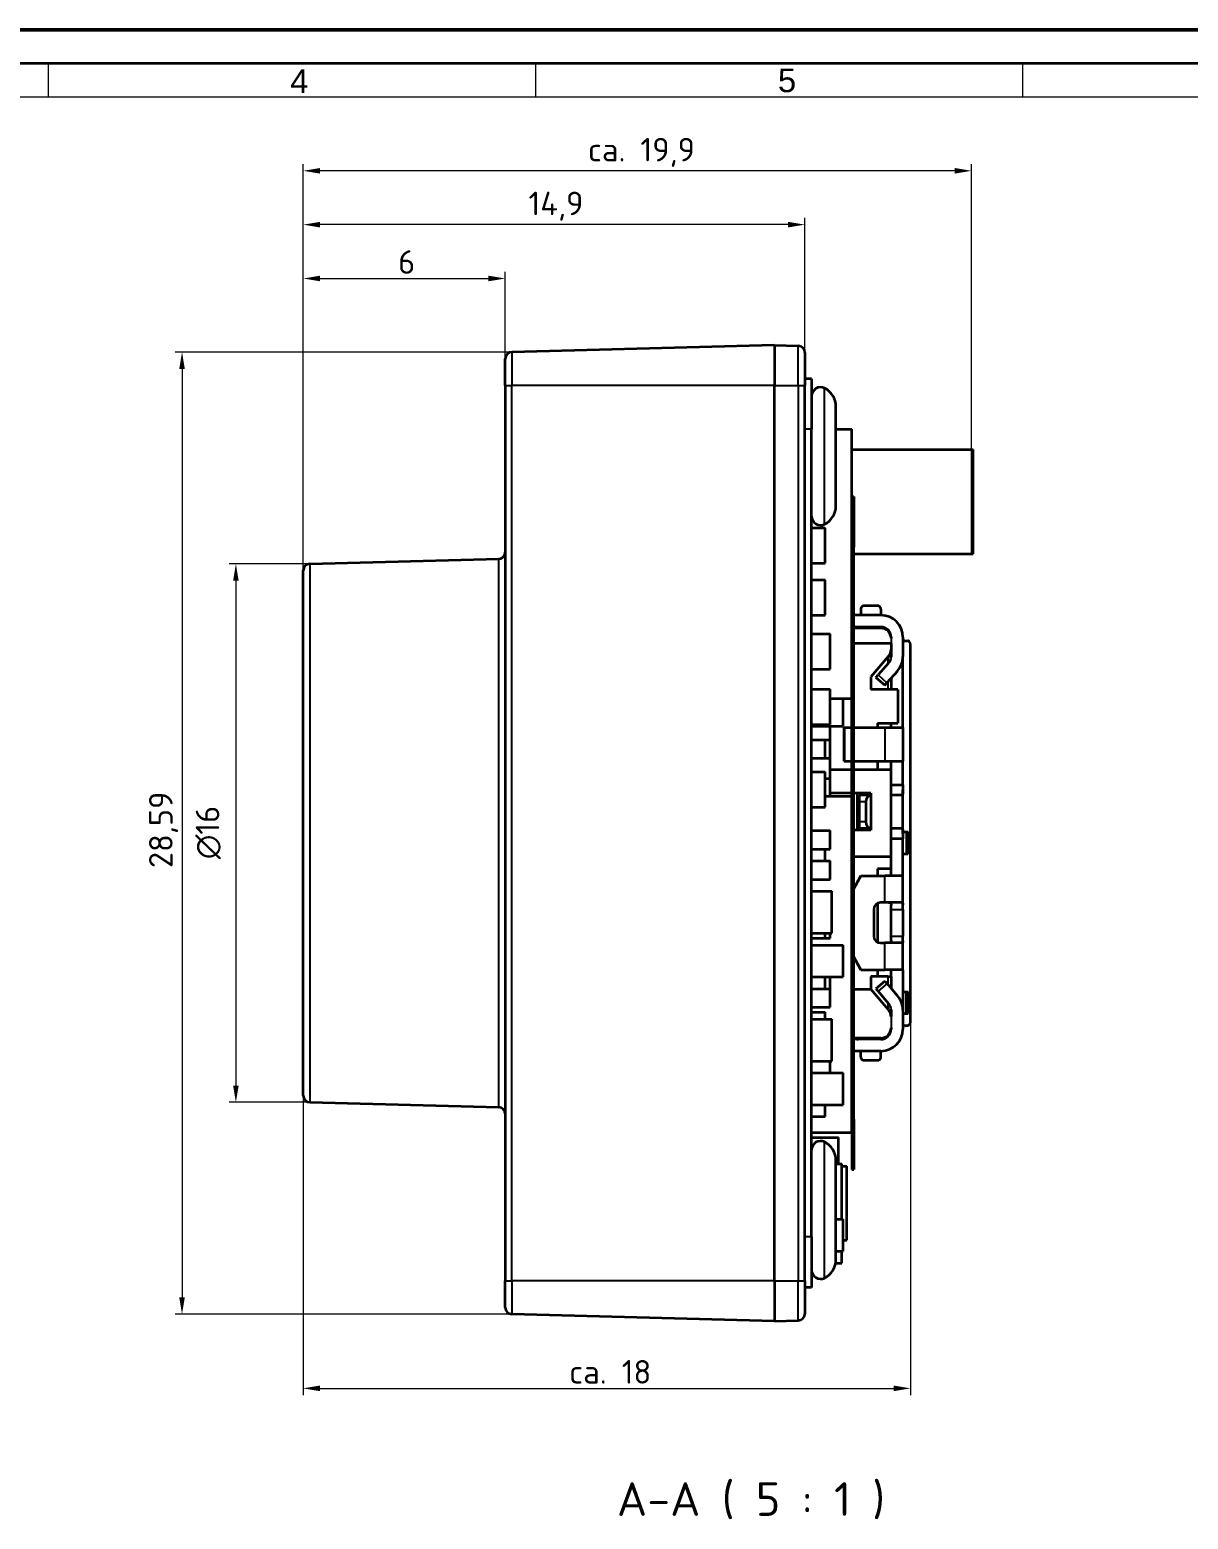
# Model space of a CAD drawing. Header units: millimetres. Extents: x 0 to 119, y 0 to 84.
# Drawn here: x 43.77 to 78.18, y 39.74 to 84 of the extents above; entities that cross this region are included whole.
import ezdxf

# ---------------------------------------------------------------- set-up
doc = ezdxf.new("R2010")
doc.units = ezdxf.units.MM
doc.header["$LTSCALE"] = 0.2
doc.layers.get('0').update_dxf_attribs({"lineweight": 25})
for name, color, linetype, lineweight in [('001', 7, 'Continuous', 50), ('Bemaßung (ISO)', 7, 'Continuous', 18), ('Sichtbar (ISO)', 7, 'Continuous', 35), ('Sichtbar schmal (ISO)', 7, 'Continuous', 25), ('Symbol (ISO)', 7, 'Continuous', 18)]:
    doc.layers.add(name, color=color, linetype=linetype, lineweight=lineweight)
doc.layers.add('Symbole(DIN)', color=3, linetype='Continuous', lineweight=25, true_color=0x00ff00)
doc.styles.add('Aktuell-DIN', font='arial.ttf')
doc.styles.add('Bezeichnungstext (DIN)', font='isocpeur.ttf')
doc.styles.add('Notiztext (DIN)', font='isocpeur.ttf')
doc.dimstyles.new('Standard (DIN)', dxfattribs={"dimscale": 0.2, "dimtxt": 3.5, "dimasz": 2.5, "dimexe": 1, "dimexo": 0, "dimgap": 0.7, "dimtad": 1, "dimtoh": 1, "dimrnd": 1e-08, "dimtxsty": 'Notiztext (DIN)', "dimcen": 0.09, "dimdle": 10, "dimclrd": 256, "dimclre": 256, "dimclrt": 256, "dimazin": 2, "dimtfac": 0.514286, "dimtdec": 4, "dimtmove": 0, "dimatfit": 3, "dimfxl": 1, "dimtolj": 1, "dimlwd": -1, "dimlwe": -1, "dimarcsym": 0})

# ---------------------------------------------------------------- blocks, each defined once
blk = doc.blocks.new('*D17')
at = {"layer": 'Bemaßung (ISO)', "transparency": 16777216}
for p, q in [((52.09, 68.127), (49.695, 68.127)), ((49.895, 67.627), (49.895, 52.627)), ((52.09, 52.127), (49.695, 52.127))]:
    blk.add_line(p, q, dxfattribs=at)
for points in [[(49.811, 67.627), (49.978, 67.627), (49.895, 68.127)], [(49.811, 52.627), (49.978, 52.627), (49.895, 52.127)]]:
    blk.add_solid(points, dxfattribs=at)
at = {"layer": 'Defpoints', "color": 0, "transparency": 16777216}
for p in [(52.09, 68.127), (49.895, 52.127), (52.09, 52.127)]:
    blk.add_point(p, dxfattribs=at)
at = {"layer": 'Bemaßung (ISO)', "transparency": 16777216, "insert": (48.702, 59.356), "char_height": 0.7, "attachment_point": 1, "rotation": 90, "style": 'Notiztext (DIN)'}
blk.add_mtext('\\A1;\\fAIGDT|b0|i0;\\H0.7000;n\\fISOCPEUR|b0|i0;\\H0.7000;16', dxfattribs=at)
blk = doc.blocks.new('*D18')
at = {"layer": 'Bemaßung (ISO)', "transparency": 16777216}
for p, q in [((51.895, 67.928), (51.895, 76.809)), ((52.395, 76.609), (57.395, 76.609)), ((57.895, 73.427), (57.895, 76.809))]:
    blk.add_line(p, q, dxfattribs=at)
for points in [[(52.395, 76.692), (52.395, 76.526), (51.895, 76.609)], [(57.395, 76.692), (57.395, 76.526), (57.895, 76.609)]]:
    blk.add_solid(points, dxfattribs=at)
at = {"layer": 'Defpoints', "color": 0, "transparency": 16777216}
for p in [(57.895, 76.609), (57.895, 73.427), (51.895, 67.928)]:
    blk.add_point(p, dxfattribs=at)
at = {"layer": 'Bemaßung (ISO)', "transparency": 16777216, "insert": (54.714, 77.449), "char_height": 0.7, "attachment_point": 1, "style": 'Notiztext (DIN)'}
blk.add_mtext('\\A1;6', dxfattribs=at)
blk = doc.blocks.new('*D19')
at = {"layer": 'Bemaßung (ISO)', "transparency": 16777216}
for p, q in [((51.895, 67.928), (51.895, 78.409)), ((66.795, 74.409), (66.795, 78.409)), ((66.295, 78.209), (52.395, 78.209))]:
    blk.add_line(p, q, dxfattribs=at)
for points in [[(52.395, 78.292), (52.395, 78.126), (51.895, 78.209)], [(66.295, 78.292), (66.295, 78.126), (66.795, 78.209)]]:
    blk.add_solid(points, dxfattribs=at)
at = {"layer": 'Defpoints', "color": 0, "transparency": 16777216}
for p in [(51.895, 78.209), (66.795, 74.409), (51.895, 67.928)]:
    blk.add_point(p, dxfattribs=at)
at = {"layer": 'Bemaßung (ISO)', "transparency": 16777216, "insert": (58.586, 79.189), "char_height": 0.7, "attachment_point": 1, "style": 'Notiztext (DIN)'}
blk.add_mtext('\\A1;14,9', dxfattribs=at)
blk = doc.blocks.new('*D20')
at = {"layer": 'Bemaßung (ISO)', "transparency": 16777216}
for p, q in [((51.895, 67.928), (51.895, 80.009)), ((71.245, 79.809), (52.395, 79.809)), ((71.745, 68.427), (71.745, 80.009))]:
    blk.add_line(p, q, dxfattribs=at)
for points in [[(52.395, 79.892), (52.395, 79.726), (51.895, 79.809)], [(71.245, 79.892), (71.245, 79.726), (71.745, 79.809)]]:
    blk.add_solid(points, dxfattribs=at)
at = {"layer": 'Defpoints', "color": 0, "transparency": 16777216}
for p in [(51.895, 79.809), (71.745, 68.427), (51.895, 67.928)]:
    blk.add_point(p, dxfattribs=at)
at = {"layer": 'Bemaßung (ISO)', "transparency": 16777216, "insert": (60.351, 80.789), "char_height": 0.7, "attachment_point": 1, "style": 'Notiztext (DIN)'}
blk.add_mtext('\\A1;ca. 19,9', dxfattribs=at)
blk = doc.blocks.new('*D21')
at = {"layer": 'Bemaßung (ISO)', "transparency": 16777216}
for p, q in [((69.93, 54.491), (69.93, 43.427)), ((51.895, 52.327), (51.895, 43.427)), ((52.395, 43.627), (69.43, 43.627))]:
    blk.add_line(p, q, dxfattribs=at)
for points in [[(52.395, 43.711), (52.395, 43.544), (51.895, 43.627)], [(69.43, 43.711), (69.43, 43.544), (69.93, 43.627)]]:
    blk.add_solid(points, dxfattribs=at)
at = {"layer": 'Defpoints', "color": 0, "transparency": 16777216}
for p in [(69.93, 54.491), (51.895, 52.327), (69.93, 43.627)]:
    blk.add_point(p, dxfattribs=at)
at = {"layer": 'Bemaßung (ISO)', "transparency": 16777216, "insert": (59.794, 44.468), "char_height": 0.7, "attachment_point": 1, "style": 'Notiztext (DIN)'}
blk.add_mtext('\\A1;ca. 18', dxfattribs=at)
blk = doc.blocks.new('*D34')
at = {"layer": 'Bemaßung (ISO)', "transparency": 16777216}
for p, q in [((58.09, 74.423), (48.095, 74.423)), ((48.295, 73.923), (48.295, 46.332)), ((58.09, 45.832), (48.095, 45.832))]:
    blk.add_line(p, q, dxfattribs=at)
for points in [[(48.211, 73.923), (48.378, 73.923), (48.295, 74.423)], [(48.211, 46.332), (48.378, 46.332), (48.295, 45.832)]]:
    blk.add_solid(points, dxfattribs=at)
at = {"layer": 'Defpoints', "color": 0, "transparency": 16777216}
for p in [(58.09, 74.423), (48.295, 45.832), (58.09, 45.832)]:
    blk.add_point(p, dxfattribs=at)
at = {"layer": 'Bemaßung (ISO)', "transparency": 16777216, "insert": (47.315, 59.089), "char_height": 0.7, "attachment_point": 1, "rotation": 90, "style": 'Notiztext (DIN)'}
blk.add_mtext('\\A1;28,59', dxfattribs=at)
blk = doc.blocks.new('Ränder Basler-A2')
at = {"layer": '001'}
blk.add_line((0, 420), (594, 420), dxfattribs=at)
at = {"layer": '001', "color": 7, "linetype": 'Continuous', "lineweight": 35}
blk.add_line((589, 415), (5, 415), dxfattribs=at)
at = {"layer": '001', "color": 7, "linetype": 'Continuous', "lineweight": 18}
for p, q in [((221.62, 410), (221.62, 415)), ((294, 410), (294, 415)), ((366.37, 410), (366.37, 415)), ((584, 410), (10, 410))]:
    blk.add_line(p, q, dxfattribs=at)
at = {"layer": 'Symbole(DIN)', "color": 250, "true_color": 0x3f3f3f, "char_height": 3.5, "attachment_point": 4, "style": 'Aktuell-DIN'}
for s, insert in [('\\fArial|b0|i0;4', (257.53, 412.36)), ('\\fArial|b0|i0;5', (329.97, 412.46))]:
    blk.add_mtext(s, dxfattribs=dict(at, insert=insert))

msp = doc.modelspace()

# ---------------------------------------------------------------- linework, layer by layer
at = {"layer": 'Sichtbar (ISO)'}
for p, q in [((65.895, 74.627), (58.09, 74.423)), ((65.895, 74.627), (66.6, 74.609)), ((65.895, 74.627), (65.895, 73.427)), ((66.795, 74.409), (66.795, 73.427)), ((57.895, 73.427), (57.895, 74.223)), ((66.995, 73.627), (66.795, 73.627)), ((66.995, 73.627), (66.995, 72.127)), ((57.895, 73.427), (57.895, 46.827)), ((65.895, 46.827), (65.895, 73.427)), ((66.795, 46.827), (66.795, 73.427)), ((67.719, 69.853), (67.719, 72.802)), ((66.995, 48.127), (66.995, 72.127)), ((67.719, 72.127), (68.195, 72.127)), ((68.195, 64.127), (68.195, 72.127)), ((68.195, 71.527), (71.795, 71.527)), ((71.795, 68.427), (71.795, 71.527)), ((68.195, 70.127), (68.245, 70.127)), ((68.245, 70.127), (68.245, 68.627)), ((66.995, 69.202), (67.395, 69.202)), ((67.395, 68.152), (67.395, 69.202)), ((68.245, 51.627), (68.245, 68.627)), ((52.09, 68.127), (57.7, 68.274)), ((68.245, 68.427), (71.795, 68.427)), ((51.895, 52.327), (51.895, 67.928)), ((66.995, 68.152), (67.395, 68.152)), ((66.995, 67.652), (67.395, 67.652)), ((67.395, 66.602), (67.395, 67.652)), ((68.991, 66.877), (68.518, 66.877)), ((66.995, 66.602), (67.395, 66.602)), ((69.055, 66.602), (68.245, 66.602)), ((68.455, 66.78), (68.455, 66.615)), ((68.455, 66.615), (68.455, 66.602)), ((69.055, 66.78), (69.055, 66.615)), ((69.055, 66.615), (69.055, 66.602)), ((66.995, 66.052), (67.545, 66.052)), ((67.545, 65.002), (67.545, 66.052)), ((69.055, 66.252), (68.245, 66.252)), ((69.055, 66.217), (68.245, 66.217)), ((69.355, 65.952), (69.355, 65.917)), ((69.705, 65.952), (69.705, 65.376)), ((69.355, 65.762), (68.245, 65.762)), ((69.355, 65.762), (69.355, 65.376)), ((69.762, 65.842), (69.85, 65.842)), ((69.93, 54.491), (69.93, 65.763)), ((69.283, 65.383), (68.755, 64.767)), ((69.28, 65.177), (68.971, 64.827)), ((69.705, 63.262), (69.705, 65.376)), ((66.995, 65.002), (67.545, 65.002)), ((68.755, 64.767), (68.755, 64.392)), ((68.905, 64.752), (68.971, 64.827)), ((68.905, 64.752), (69.167, 64.521)), ((69.542, 64.945), (69.233, 64.596)), ((69.355, 64.733), (69.355, 64.392)), ((66.995, 64.402), (67.545, 64.402)), ((67.545, 63.352), (67.545, 64.402)), ((69.555, 64.392), (68.755, 64.392)), ((69.167, 64.521), (69.233, 64.596)), ((69.555, 64.392), (69.555, 63.392)), ((67.545, 64.127), (68.195, 64.127)), ((67.935, 63.302), (67.935, 64.127)), ((68.195, 61.227), (68.195, 64.127)), ((66.995, 63.352), (67.545, 63.352)), ((66.995, 63.302), (67.935, 63.302)), ((67.545, 62.902), (67.545, 63.302)), ((68.955, 63.392), (68.955, 63.262)), ((68.955, 63.392), (69.555, 63.392)), ((69.355, 63.262), (69.355, 63.392)), ((66.995, 62.902), (67.395, 62.902)), ((67.395, 62.352), (67.395, 62.902)), ((67.395, 62.902), (67.545, 62.902)), ((67.545, 62.352), (67.545, 62.902)), ((67.962, 63.262), (67.955, 63.262)), ((67.955, 63.262), (67.955, 62.262)), ((67.962, 63.262), (68.195, 63.262)), ((67.962, 63.262), (67.962, 62.262)), ((68.245, 63.262), (69.167, 63.262)), ((69.167, 63.262), (69.705, 63.262)), ((69.705, 63.262), (69.705, 62.262)), ((66.995, 62.352), (67.395, 62.352)), ((67.395, 62.352), (67.545, 62.352)), ((67.545, 61.752), (67.545, 62.352)), ((68.195, 62.012), (67.545, 62.012)), ((67.962, 62.262), (67.955, 62.262)), ((67.962, 62.262), (68.195, 62.262)), ((68.245, 62.262), (69.167, 62.262)), ((69.355, 62.012), (68.245, 62.012)), ((68.955, 62.262), (68.955, 62.012)), ((69.167, 62.262), (69.705, 62.262)), ((69.355, 62.012), (69.355, 62.262)), ((69.355, 59.437), (69.355, 62.012)), ((69.705, 61.56), (69.705, 62.262)), ((66.995, 61.952), (67.395, 61.952)), ((67.395, 60.902), (67.395, 61.952)), ((67.395, 61.752), (67.545, 61.752)), ((67.545, 61.227), (67.545, 61.752)), ((69.355, 61.56), (69.705, 61.56)), ((69.705, 61.56), (69.705, 61.41)), ((67.395, 61.227), (68.195, 61.227)), ((68.195, 61.312), (67.545, 61.312)), ((68.195, 51.227), (68.195, 61.227)), ((68.755, 61.312), (68.245, 61.312)), ((68.355, 60.212), (68.355, 61.312)), ((68.755, 61.26), (68.405, 61.26)), ((68.405, 61.26), (68.405, 61.06)), ((68.625, 61.26), (68.625, 61.312)), ((68.755, 61.312), (68.755, 60.212)), ((69.687, 61.26), (69.355, 61.26)), ((69.705, 60.11), (69.705, 61.41)), ((66.995, 60.902), (67.395, 60.902)), ((68.355, 60.94), (68.405, 60.986)), ((68.405, 61.06), (68.405, 60.46)), ((68.605, 61.06), (68.605, 60.46)), ((66.995, 60.202), (67.545, 60.202)), ((67.545, 59.652), (67.545, 60.202)), ((68.755, 60.212), (68.245, 60.212)), ((68.405, 60.46), (68.405, 60.26)), ((68.755, 60.26), (68.405, 60.26)), ((68.525, 60.26), (68.525, 60.212)), ((68.623, 60.212), (68.623, 60.26)), ((69.687, 60.26), (69.355, 60.26)), ((69.705, 59.96), (69.355, 59.96)), ((69.705, 60.162), (69.819, 60.162)), ((69.705, 60.11), (69.705, 59.96)), ((69.705, 58.862), (69.705, 59.96)), ((69.819, 60.162), (69.819, 59.512)), ((69.819, 60.162), (69.865, 60.162)), ((69.865, 59.512), (69.865, 60.162)), ((66.995, 59.652), (67.545, 59.652)), ((67.395, 59.302), (67.395, 59.652)), ((68.245, 59.437), (69.355, 59.437)), ((69.355, 59.062), (69.355, 59.437)), ((69.705, 59.512), (69.819, 59.512)), ((69.819, 59.512), (69.865, 59.512)), ((66.995, 59.302), (67.545, 59.302)), ((67.545, 58.752), (67.545, 59.302)), ((69.355, 59.062), (68.955, 59.062)), ((68.955, 59.062), (68.955, 58.862)), ((69.355, 58.862), (69.355, 59.062)), ((66.995, 58.752), (67.545, 58.752)), ((68.245, 58.471), (68.462, 58.862)), ((68.455, 58.862), (68.245, 58.485)), ((68.462, 58.862), (68.455, 58.862)), ((68.462, 58.862), (69.167, 58.862)), ((69.705, 58.862), (69.167, 58.862)), ((69.705, 57.999), (69.705, 58.862)), ((66.995, 58.402), (67.595, 58.402)), ((67.595, 57.152), (67.595, 58.402)), ((68.955, 58.042), (68.955, 56.883)), ((69.167, 58.062), (69.042, 58.062)), ((69.685, 58.062), (69.167, 58.062)), ((69.355, 57.986), (69.355, 57.991)), ((69.355, 56.939), (69.355, 57.986)), ((69.705, 57.862), (69.705, 57.999)), ((68.842, 57.862), (68.842, 57.062)), ((69.705, 57.862), (69.705, 57.062)), ((66.995, 57.152), (67.595, 57.152)), ((67.395, 57.002), (67.395, 57.152)), ((67.545, 57.002), (67.545, 57.152)), ((66.995, 57.002), (67.395, 57.002)), ((66.995, 56.802), (67.935, 56.802)), ((67.395, 57.002), (67.545, 57.002)), ((67.935, 55.852), (67.935, 56.802)), ((69.042, 56.862), (69.167, 56.862)), ((69.685, 56.862), (69.167, 56.862)), ((69.355, 56.934), (69.355, 56.939)), ((69.705, 56.926), (69.705, 57.062)), ((69.705, 56.062), (69.705, 56.926)), ((68.462, 56.062), (68.245, 56.454)), ((68.245, 56.44), (68.455, 56.062)), ((66.995, 55.852), (67.935, 55.852)), ((67.395, 55.502), (67.395, 55.852)), ((67.545, 55.502), (67.545, 55.852)), ((68.462, 56.062), (68.455, 56.062)), ((68.462, 56.062), (69.167, 56.062)), ((68.955, 55.862), (68.755, 55.862)), ((68.755, 55.862), (68.755, 55.487)), ((68.955, 56.062), (68.955, 55.862)), ((69.155, 55.862), (68.955, 55.862)), ((69.255, 55.862), (69.155, 55.862)), ((69.705, 56.062), (69.167, 56.062)), ((69.255, 55.862), (69.355, 55.862)), ((69.355, 55.862), (69.355, 56.062)), ((69.355, 55.862), (69.355, 55.515)), ((69.705, 56.062), (69.705, 54.867)), ((66.995, 55.502), (67.545, 55.502)), ((67.545, 54.952), (67.545, 55.502)), ((68.245, 55.487), (68.755, 55.487)), ((69.283, 54.872), (68.755, 55.487)), ((69.17, 55.73), (68.905, 55.502)), ((68.905, 55.502), (68.97, 55.427)), ((69.282, 55.062), (68.97, 55.427)), ((69.17, 55.73), (69.236, 55.654)), ((69.548, 55.29), (69.236, 55.654)), ((69.705, 55.412), (69.819, 55.412)), ((69.819, 54.762), (69.819, 55.412)), ((69.819, 55.412), (69.865, 55.412)), ((69.865, 54.762), (69.865, 55.412)), ((66.995, 54.952), (67.545, 54.952)), ((66.995, 54.802), (67.395, 54.802)), ((66.995, 54.602), (67.595, 54.602)), ((67.395, 54.602), (67.395, 54.802)), ((67.595, 53.352), (67.595, 54.602)), ((69.355, 54.867), (69.355, 54.677)), ((69.705, 54.867), (69.705, 54.302)), ((69.705, 54.762), (69.819, 54.762)), ((69.819, 54.762), (69.865, 54.762)), ((69.055, 54.037), (68.245, 54.037)), ((69.055, 54.002), (68.245, 54.002)), ((69.355, 54.337), (69.355, 54.302)), ((69.762, 54.412), (69.85, 54.412)), ((69.055, 53.652), (68.245, 53.652)), ((68.455, 53.652), (68.455, 53.64)), ((68.455, 53.475), (68.455, 53.64)), ((69.055, 53.652), (69.055, 53.64)), ((69.055, 53.475), (69.055, 53.64)), ((66.995, 53.352), (67.595, 53.352)), ((67.545, 53.002), (67.545, 53.352)), ((68.518, 53.377), (68.991, 53.377)), ((66.995, 53.002), (67.935, 53.002)), ((67.935, 52.052), (67.935, 53.002)), ((52.09, 52.127), (57.7, 51.981)), ((66.995, 52.052), (67.935, 52.052)), ((67.395, 51.702), (67.395, 52.052)), ((66.995, 51.702), (67.395, 51.702)), ((68.245, 51.627), (68.245, 50.127)), ((66.995, 51.227), (68.195, 51.227)), ((66.995, 51.077), (67.795, 51.077)), ((67.795, 50.302), (67.795, 51.077)), ((68.195, 51.227), (68.195, 50.127)), ((67.719, 47.453), (67.719, 50.402)), ((67.719, 50.302), (67.895, 50.302)), ((67.895, 48.652), (67.895, 50.302)), ((67.895, 50.227), (68.045, 50.227)), ((68.045, 48.027), (68.045, 50.227)), ((68.195, 50.127), (68.245, 50.127)), ((67.719, 48.652), (67.935, 48.652)), ((67.935, 47.702), (67.935, 48.652)), ((66.995, 48.127), (66.995, 46.627)), ((67.935, 48.027), (68.045, 48.027)), ((67.719, 47.702), (67.935, 47.702)), ((67.895, 47.352), (67.895, 47.702)), ((67.71, 47.352), (67.895, 47.352)), ((57.895, 46.032), (57.895, 46.827)), ((65.895, 46.827), (65.895, 45.627)), ((66.795, 46.827), (66.795, 45.846)), ((66.995, 46.627), (66.795, 46.627)), ((65.895, 45.627), (58.09, 45.832)), ((65.895, 45.627), (66.6, 45.646))]:
    msp.add_line(p, q, dxfattribs=at)
for centre, radius, start, end in [((58.095, 74.223), 0.2, 91.5, 180), ((66.595, 74.409), 0.2, 0, 88.5), ((67.261, 73.111), 0.267, 63.2735, 180), ((67.106, 72.802), 0.613, 0, 63.2735), ((67.261, 69.544), 0.267, 180, 296.7265), ((67.106, 69.853), 0.613, 296.7265, 0), ((57.695, 68.474), 0.2, 271.5, 0), ((52.095, 67.928), 0.2, 91.5, 180), ((69.055, 65.952), 0.65, 0, 90), ((69.055, 65.952), 0.3, 0, 90), ((69.055, 65.917), 0.3, 0, 90), ((69.055, 65.578), 0.3, 319.3987, 0), ((69.055, 65.376), 0.3, 318.5485, 0), ((69.055, 65.376), 0.65, 318.5485, 0), ((68.805, 61.06), 0.2, 104.4775, 180), ((68.805, 60.46), 0.2, 180, 255.5225), ((69.055, 54.867), 0.3, 0, 40.6247), ((69.055, 54.867), 0.65, 0, 40.6247), ((69.055, 54.677), 0.3, 0, 40.6013), ((68.379, 54.302), 0.3, 243.4136, 270), ((69.055, 54.337), 0.3, 270, 0), ((69.055, 54.302), 0.3, 270, 0), ((69.055, 54.302), 0.65, 270, 0), ((52.095, 52.327), 0.2, 180, 268.5), ((57.695, 51.781), 0.2, 0, 88.5), ((67.261, 50.711), 0.267, 63.2735, 180), ((67.106, 50.402), 0.613, 0, 63.2735), ((67.106, 47.453), 0.613, 296.7265, 0), ((67.261, 47.144), 0.267, 180, 296.7265), ((58.095, 46.032), 0.2, 180, 268.5), ((66.595, 45.846), 0.2, 271.5, 0)]:
    msp.add_arc(centre, radius, start, end, dxfattribs=at)
for centre, major_axis, ratio, start_param, end_param in [((68.655, 66.78), (-0.2, 0), 0.666667, 5.463486, 6.283185), ((68.855, 66.78), (0.2, 0), 0.666667, 0, 0.819699), ((69.762, 65.942), (0, -0.1), 0.57735, 4.712389, 6.283185), ((69.85, 65.642), (0, 0.2), 0.5, 5.362096, 6.283185), ((69.042, 57.862), (0, 0.2), 0.99977, 0, 1.570796), ((69.042, 57.062), (0, -0.2), 0.99977, 4.712389, 6.283185), ((69.85, 54.612), (0, -0.2), 0.5, 0, 0.92109), ((69.762, 54.312), (0, -0.1), 0.57735, 3.141593, 4.712389), ((68.655, 53.475), (-0.2, 0), 0.666667, 0, 0.819699), ((68.855, 53.475), (0.2, 0), 0.666667, 5.463486, 6.283185)]:
    msp.add_ellipse(centre, major_axis=major_axis, ratio=ratio, start_param=start_param, end_param=end_param, dxfattribs=at)
for points, knots in [([(69.705, 61.41), (69.705, 61.405), (69.705, 61.4), (69.705, 61.396), (69.705, 61.393), (69.705, 61.391), (69.705, 61.388), (69.705, 61.387), (69.705, 61.386), (69.705, 61.385), (69.705, 61.378), (69.705, 61.372), (69.705, 61.367), (69.705, 61.362), (69.705, 61.357), (69.705, 61.353), (69.705, 61.344), (69.704, 61.335), (69.704, 61.327), (69.704, 61.325), (69.704, 61.323), (69.704, 61.321), (69.704, 61.319), (69.704, 61.317), (69.704, 61.315), (69.704, 61.313), (69.704, 61.311), (69.704, 61.309), (69.703, 61.308), (69.703, 61.307), (69.703, 61.305), (69.703, 61.305), (69.703, 61.304), (69.703, 61.304), (69.703, 61.303), (69.703, 61.302), (69.703, 61.301), (69.703, 61.298), (69.703, 61.296), (69.702, 61.294), (69.702, 61.291), (69.702, 61.289), (69.701, 61.287), (69.701, 61.286), (69.701, 61.286), (69.701, 61.285), (69.701, 61.285), (69.701, 61.284), (69.701, 61.284), (69.701, 61.282), (69.7, 61.28), (69.7, 61.278), (69.699, 61.276), (69.699, 61.274), (69.698, 61.272), (69.698, 61.272), (69.698, 61.272), (69.698, 61.271), (69.698, 61.271), (69.698, 61.271), (69.698, 61.271), (69.697, 61.27), (69.697, 61.269), (69.697, 61.268), (69.697, 61.268), (69.696, 61.267), (69.696, 61.267), (69.695, 61.266), (69.695, 61.265), (69.695, 61.265), (69.694, 61.264), (69.694, 61.264), (69.694, 61.264), (69.694, 61.264), (69.694, 61.263), (69.693, 61.263), (69.693, 61.263), (69.692, 61.262), (69.692, 61.262), (69.692, 61.262), (69.691, 61.262), (69.691, 61.261), (69.691, 61.261), (69.691, 61.261), (69.69, 61.261), (69.69, 61.261), (69.689, 61.261), (69.689, 61.26), (69.688, 61.26), (69.688, 61.26), (69.687, 61.26)], [0, 0, 0, 0, 0.0147813, 0.0147813, 0.0147813, 0.0221829, 0.0221829, 0.0221829, 0.0258836, 0.0258836, 0.0258836, 0.0443892, 0.0443892, 0.0443892, 0.0591941, 0.0591941, 0.0591941, 0.0888113, 0.0888113, 0.0888113, 0.0962315, 0.0962315, 0.0962315, 0.1036518, 0.1036518, 0.1036518, 0.1110811, 0.1110811, 0.1110811, 0.1161848, 0.1161848, 0.1161848, 0.1185105, 0.1185105, 0.1185105, 0.1231437, 0.1231437, 0.1231437, 0.1333119, 0.1333119, 0.1333119, 0.1458077, 0.1458077, 0.1458077, 0.1481148, 0.1481148, 0.1481148, 0.1504338, 0.1504338, 0.1504338, 0.1629942, 0.1629942, 0.1629942, 0.1755583, 0.1755583, 0.1755583, 0.1778739, 0.1778739, 0.1778739, 0.1801776, 0.1801776, 0.1801776, 0.1864272, 0.1864272, 0.1864272, 0.1926769, 0.1926769, 0.1926769, 0.2000716, 0.2000716, 0.2000716, 0.2037689, 0.2037689, 0.2037689, 0.2074662, 0.2074662, 0.2074662, 0.2148788, 0.2148788, 0.2148788, 0.2186724, 0.2186724, 0.2186724, 0.2222913, 0.2222913, 0.2222913, 0.2295114, 0.2295114, 0.2295114, 0.2370798, 0.2370798, 0.2370798, 0.2370798]), ([(69.687, 60.26), (69.688, 60.26), (69.689, 60.26), (69.69, 60.26), (69.691, 60.26), (69.692, 60.259), (69.692, 60.258), (69.693, 60.258), (69.693, 60.258), (69.693, 60.257), (69.694, 60.257), (69.694, 60.257), (69.694, 60.256), (69.695, 60.256), (69.695, 60.255), (69.696, 60.254), (69.696, 60.254), (69.696, 60.254), (69.696, 60.254), (69.696, 60.254), (69.696, 60.254), (69.696, 60.253), (69.697, 60.253), (69.697, 60.252), (69.697, 60.251), (69.697, 60.251), (69.698, 60.25), (69.698, 60.249), (69.698, 60.248), (69.699, 60.247), (69.699, 60.246), (69.699, 60.245), (69.699, 60.245), (69.7, 60.244), (69.7, 60.244), (69.7, 60.243), (69.7, 60.243), (69.7, 60.242), (69.7, 60.241), (69.7, 60.241), (69.7, 60.24), (69.701, 60.239), (69.701, 60.238), (69.701, 60.237), (69.701, 60.236), (69.701, 60.235), (69.701, 60.234), (69.702, 60.233), (69.702, 60.231), (69.702, 60.23), (69.702, 60.229), (69.702, 60.228), (69.702, 60.227), (69.702, 60.227), (69.702, 60.227), (69.702, 60.226), (69.703, 60.225), (69.703, 60.225), (69.703, 60.224), (69.703, 60.222), (69.703, 60.221), (69.703, 60.219), (69.703, 60.218), (69.703, 60.217), (69.703, 60.215), (69.703, 60.213), (69.704, 60.211), (69.704, 60.21), (69.704, 60.209), (69.704, 60.207), (69.704, 60.207), (69.704, 60.206), (69.704, 60.206), (69.704, 60.205), (69.704, 60.203), (69.704, 60.202), (69.704, 60.201), (69.704, 60.2), (69.704, 60.198), (69.704, 60.197), (69.704, 60.195), (69.704, 60.194), (69.704, 60.192), (69.704, 60.19), (69.704, 60.188), (69.704, 60.186), (69.704, 60.185), (69.704, 60.183), (69.704, 60.183), (69.704, 60.182), (69.704, 60.181), (69.705, 60.18), (69.705, 60.178), (69.705, 60.177), (69.705, 60.176), (69.705, 60.174), (69.705, 60.172), (69.705, 60.171), (69.705, 60.169), (69.705, 60.168), (69.705, 60.166), (69.705, 60.163), (69.705, 60.161), (69.705, 60.16), (69.705, 60.159), (69.705, 60.157), (69.705, 60.156), (69.705, 60.155), (69.705, 60.154), (69.705, 60.152), (69.705, 60.149), (69.705, 60.147), (69.705, 60.145), (69.705, 60.144), (69.705, 60.142), (69.705, 60.141), (69.705, 60.141), (69.705, 60.14), (69.705, 60.138), (69.705, 60.136), (69.705, 60.134), (69.705, 60.133), (69.705, 60.131), (69.705, 60.13), (69.705, 60.128), (69.705, 60.127), (69.705, 60.125), (69.705, 60.123), (69.705, 60.12), (69.705, 60.118), (69.705, 60.115), (69.705, 60.113), (69.705, 60.11)], [0, 0, 0, 0, 0.0116757, 0.0116757, 0.0116757, 0.0249834, 0.0249834, 0.0249834, 0.0296877, 0.0296877, 0.0296877, 0.0356609, 0.0356609, 0.0356609, 0.0429966, 0.0429966, 0.0429966, 0.0444574, 0.0444574, 0.0444574, 0.0469241, 0.0469241, 0.0469241, 0.0531174, 0.0531174, 0.0531174, 0.0593107, 0.0593107, 0.0593107, 0.0667474, 0.0667474, 0.0667474, 0.0718549, 0.0718549, 0.0718549, 0.0741841, 0.0741841, 0.0741841, 0.0788245, 0.0788245, 0.0788245, 0.0839124, 0.0839124, 0.0839124, 0.0890002, 0.0890002, 0.0890002, 0.0963864, 0.0963864, 0.0963864, 0.1023327, 0.1023327, 0.1023327, 0.1037726, 0.1037726, 0.1037726, 0.1066686, 0.1066686, 0.1066686, 0.1126482, 0.1126482, 0.1126482, 0.1186277, 0.1186277, 0.1186277, 0.1260641, 0.1260641, 0.1260641, 0.1312674, 0.1312674, 0.1312674, 0.1335004, 0.1335004, 0.1335004, 0.1379484, 0.1379484, 0.1379484, 0.1431309, 0.1431309, 0.1431309, 0.1483134, 0.1483134, 0.1483134, 0.1556958, 0.1556958, 0.1556958, 0.1606993, 0.1606993, 0.1606993, 0.1630782, 0.1630782, 0.1630782, 0.1678522, 0.1678522, 0.1678522, 0.1728726, 0.1728726, 0.1728726, 0.177893, 0.177893, 0.177893, 0.1852913, 0.1852913, 0.1852913, 0.1889905, 0.1889905, 0.1889905, 0.1926896, 0.1926896, 0.1926896, 0.2000678, 0.2000678, 0.2000678, 0.204653, 0.204653, 0.204653, 0.207446, 0.207446, 0.207446, 0.213046, 0.213046, 0.213046, 0.2176427, 0.2176427, 0.2176427, 0.2222395, 0.2222395, 0.2222395, 0.2296236, 0.2296236, 0.2296236, 0.2370076, 0.2370076, 0.2370076, 0.2370076]), ([(69.281, 58.062), (69.287, 58.062), (69.293, 58.062), (69.298, 58.062), (69.304, 58.061), (69.31, 58.061), (69.315, 58.059), (69.317, 58.059), (69.319, 58.059), (69.32, 58.058), (69.321, 58.058), (69.322, 58.058), (69.322, 58.057), (69.323, 58.057), (69.324, 58.057), (69.324, 58.057), (69.326, 58.056), (69.327, 58.055), (69.329, 58.055), (69.33, 58.054), (69.331, 58.053), (69.333, 58.052), (69.333, 58.052), (69.334, 58.052), (69.334, 58.051), (69.335, 58.051), (69.335, 58.051), (69.336, 58.05), (69.336, 58.05), (69.337, 58.05), (69.337, 58.049), (69.338, 58.049), (69.338, 58.048), (69.339, 58.048), (69.341, 58.046), (69.342, 58.045), (69.343, 58.043), (69.344, 58.041), (69.345, 58.04), (69.346, 58.038), (69.346, 58.038), (69.346, 58.038), (69.347, 58.037), (69.347, 58.037), (69.347, 58.037), (69.347, 58.036), (69.348, 58.035), (69.349, 58.033), (69.349, 58.031), (69.35, 58.029), (69.351, 58.027), (69.351, 58.025), (69.351, 58.025), (69.351, 58.025), (69.351, 58.024), (69.352, 58.024), (69.352, 58.023), (69.352, 58.023), (69.353, 58.02), (69.353, 58.016), (69.354, 58.013), (69.354, 58.011), (69.354, 58.01), (69.354, 58.009), (69.354, 58.007), (69.354, 58.006), (69.354, 58.004), (69.355, 58), (69.355, 57.996), (69.355, 57.991)], [0, 0, 0, 0, 0.022817, 0.022817, 0.022817, 0.0495672, 0.0495672, 0.0495672, 0.0582599, 0.0582599, 0.0582599, 0.0619537, 0.0619537, 0.0619537, 0.0656594, 0.0656594, 0.0656594, 0.0743803, 0.0743803, 0.0743803, 0.083388, 0.083388, 0.083388, 0.0868029, 0.0868029, 0.0868029, 0.0902059, 0.0902059, 0.0902059, 0.094694, 0.094694, 0.094694, 0.0991821, 0.0991821, 0.0991821, 0.1115513, 0.1115513, 0.1115513, 0.1216945, 0.1216945, 0.1216945, 0.1239204, 0.1239204, 0.1239204, 0.1261562, 0.1261562, 0.1261562, 0.1363444, 0.1363444, 0.1363444, 0.1473604, 0.1473604, 0.1473604, 0.1487675, 0.1487675, 0.1487675, 0.151568, 0.151568, 0.151568, 0.1676167, 0.1676167, 0.1676167, 0.1734935, 0.1734935, 0.1734935, 0.18014, 0.18014, 0.18014, 0.1982906, 0.1982906, 0.1982906, 0.1982906]), ([(69.685, 58.062), (69.686, 58.062), (69.688, 58.062), (69.689, 58.062), (69.691, 58.061), (69.692, 58.06), (69.694, 58.059), (69.694, 58.059), (69.694, 58.059), (69.694, 58.058), (69.695, 58.058), (69.695, 58.058), (69.695, 58.058), (69.696, 58.057), (69.697, 58.055), (69.698, 58.054), (69.698, 58.054), (69.698, 58.054), (69.698, 58.053), (69.698, 58.053), (69.698, 58.053), (69.698, 58.053), (69.699, 58.052), (69.699, 58.051), (69.7, 58.049), (69.7, 58.048), (69.7, 58.047), (69.701, 58.046), (69.701, 58.045), (69.701, 58.044), (69.702, 58.043), (69.702, 58.041), (69.702, 58.04), (69.702, 58.038), (69.702, 58.038), (69.703, 58.038), (69.703, 58.037), (69.703, 58.037), (69.703, 58.036), (69.703, 58.036), (69.703, 58.033), (69.704, 58.03), (69.704, 58.026), (69.704, 58.023), (69.704, 58.019), (69.704, 58.015), (69.704, 58.015), (69.705, 58.014), (69.705, 58.014), (69.705, 58.013), (69.705, 58.013), (69.705, 58.012), (69.705, 58.008), (69.705, 58.004), (69.705, 57.999)], [0, 0, 0, 0, 0.0168768, 0.0168768, 0.0168768, 0.0388075, 0.0388075, 0.0388075, 0.0414857, 0.0414857, 0.0414857, 0.0447689, 0.0447689, 0.0447689, 0.060465, 0.060465, 0.060465, 0.0621119, 0.0621119, 0.0621119, 0.0640815, 0.0640815, 0.0640815, 0.0748986, 0.0748986, 0.0748986, 0.0828548, 0.0828548, 0.0828548, 0.0916584, 0.0916584, 0.0916584, 0.1016022, 0.1016022, 0.1016022, 0.1036274, 0.1036274, 0.1036274, 0.107126, 0.107126, 0.107126, 0.1243036, 0.1243036, 0.1243036, 0.1427173, 0.1427173, 0.1427173, 0.1449585, 0.1449585, 0.1449585, 0.1472115, 0.1472115, 0.1472115, 0.1657228, 0.1657228, 0.1657228, 0.1657228]), ([(69.355, 56.934), (69.355, 56.928), (69.355, 56.923), (69.354, 56.918), (69.354, 56.914), (69.353, 56.911), (69.353, 56.907), (69.352, 56.905), (69.352, 56.903), (69.351, 56.901), (69.351, 56.899), (69.351, 56.898), (69.35, 56.897), (69.35, 56.896), (69.35, 56.896), (69.35, 56.895), (69.35, 56.895), (69.349, 56.894), (69.349, 56.894), (69.349, 56.893), (69.349, 56.892), (69.348, 56.891), (69.348, 56.89), (69.347, 56.889), (69.347, 56.888), (69.346, 56.886), (69.345, 56.885), (69.344, 56.884), (69.344, 56.883), (69.344, 56.883), (69.343, 56.882), (69.343, 56.882), (69.342, 56.881), (69.342, 56.881), (69.341, 56.88), (69.341, 56.879), (69.34, 56.879), (69.34, 56.878), (69.339, 56.878), (69.339, 56.877), (69.337, 56.876), (69.336, 56.875), (69.334, 56.873), (69.333, 56.872), (69.331, 56.872), (69.33, 56.871), (69.329, 56.871), (69.329, 56.87), (69.329, 56.87), (69.328, 56.87), (69.328, 56.87), (69.327, 56.87), (69.326, 56.869), (69.324, 56.868), (69.322, 56.868), (69.32, 56.867), (69.318, 56.866), (69.316, 56.866), (69.316, 56.866), (69.316, 56.866), (69.315, 56.866), (69.315, 56.865), (69.314, 56.865), (69.313, 56.865), (69.309, 56.864), (69.304, 56.864), (69.299, 56.863), (69.294, 56.863), (69.288, 56.862), (69.281, 56.862)], [0, 0, 0, 0, 0.0225075, 0.0225075, 0.0225075, 0.0383894, 0.0383894, 0.0383894, 0.0495882, 0.0495882, 0.0495882, 0.0557747, 0.0557747, 0.0557747, 0.0597317, 0.0597317, 0.0597317, 0.0619612, 0.0619612, 0.0619612, 0.0664382, 0.0664382, 0.0664382, 0.0743841, 0.0743841, 0.0743841, 0.0827853, 0.0827853, 0.0827853, 0.0868123, 0.0868123, 0.0868123, 0.0908274, 0.0908274, 0.0908274, 0.0950155, 0.0950155, 0.0950155, 0.0992037, 0.0992037, 0.0992037, 0.1115672, 0.1115672, 0.1115672, 0.1218069, 0.1218069, 0.1218069, 0.1239308, 0.1239308, 0.1239308, 0.1260638, 0.1260638, 0.1260638, 0.1363472, 0.1363472, 0.1363472, 0.1471718, 0.1471718, 0.1471718, 0.1487708, 0.1487708, 0.1487708, 0.1519545, 0.1519545, 0.1519545, 0.1735067, 0.1735067, 0.1735067, 0.1982904, 0.1982904, 0.1982904, 0.1982904]), ([(69.705, 56.926), (69.705, 56.923), (69.705, 56.92), (69.705, 56.917), (69.705, 56.913), (69.704, 56.909), (69.704, 56.906), (69.704, 56.904), (69.704, 56.902), (69.704, 56.9), (69.704, 56.899), (69.704, 56.899), (69.704, 56.899), (69.704, 56.895), (69.703, 56.891), (69.703, 56.888), (69.702, 56.885), (69.702, 56.882), (69.701, 56.879), (69.701, 56.879), (69.701, 56.879), (69.701, 56.879), (69.701, 56.878), (69.7, 56.878), (69.7, 56.878), (69.7, 56.875), (69.699, 56.873), (69.698, 56.872), (69.697, 56.87), (69.696, 56.868), (69.695, 56.867), (69.695, 56.867), (69.694, 56.867), (69.694, 56.866), (69.694, 56.866), (69.694, 56.866), (69.694, 56.866), (69.693, 56.865), (69.691, 56.864), (69.69, 56.863), (69.688, 56.863), (69.687, 56.862), (69.685, 56.862)], [0, 0, 0, 0, 0.0126878, 0.0126878, 0.0126878, 0.0288147, 0.0288147, 0.0288147, 0.039305, 0.039305, 0.039305, 0.0415213, 0.0415213, 0.0415213, 0.0622072, 0.0622072, 0.0622072, 0.080769, 0.080769, 0.080769, 0.0828613, 0.0828613, 0.0828613, 0.0849651, 0.0849651, 0.0849651, 0.1036299, 0.1036299, 0.1036299, 0.1224926, 0.1224926, 0.1224926, 0.1243947, 0.1243947, 0.1243947, 0.1262858, 0.1262858, 0.1262858, 0.1450394, 0.1450394, 0.1450394, 0.1657227, 0.1657227, 0.1657227, 0.1657227])]:
    msp.add_open_spline(points, degree=3, knots=knots, dxfattribs=at)
at = {"layer": 'Sichtbar schmal (ISO)'}
for p, q in [((58.09, 74.423), (58.09, 73.427)), ((66.6, 73.427), (66.6, 74.609)), ((57.895, 73.427), (58.09, 73.427)), ((58.09, 46.827), (58.09, 73.427)), ((65.895, 73.427), (58.09, 73.427)), ((65.895, 73.427), (66.6, 73.427)), ((66.6, 73.427), (66.795, 73.427)), ((66.6, 73.427), (66.6, 46.827)), ((67.381, 69.306), (67.381, 73.349)), ((66.995, 72.127), (66.795, 72.127)), ((68.195, 68.627), (68.245, 68.627)), ((57.7, 51.981), (57.7, 68.274)), ((52.09, 68.127), (52.09, 52.127)), ((69.055, 66.615), (68.455, 66.615)), ((69.355, 65.917), (69.355, 65.762)), ((69.255, 65.351), (69.255, 65.149)), ((68.971, 64.827), (69.233, 64.596)), ((69.255, 64.62), (69.255, 64.392)), ((69.167, 63.262), (69.167, 62.262)), ((68.605, 61.06), (68.405, 61.06)), ((68.605, 60.46), (68.405, 60.46)), ((69.167, 58.062), (69.167, 58.862)), ((69.355, 57.862), (69.705, 57.862)), ((69.167, 56.062), (69.167, 56.862)), ((69.355, 57.062), (69.705, 57.062)), ((69.255, 55.862), (69.255, 55.632)), ((69.236, 55.654), (68.97, 55.427)), ((69.255, 55.094), (69.255, 54.904)), ((69.355, 54.677), (69.355, 54.337)), ((69.055, 53.64), (68.455, 53.64)), ((68.195, 51.627), (68.245, 51.627)), ((67.381, 46.906), (67.381, 50.949)), ((66.995, 48.127), (66.795, 48.127)), ((57.895, 46.827), (58.09, 46.827)), ((58.09, 46.827), (58.09, 45.832)), ((65.895, 46.827), (58.09, 46.827)), ((65.895, 46.827), (66.6, 46.827)), ((66.6, 46.827), (66.795, 46.827)), ((66.6, 45.646), (66.6, 46.827))]:
    msp.add_line(p, q, dxfattribs=at)

# ---------------------------------------------------------------- block references
at = {"xscale": 0.2, "yscale": 0.2, "zscale": 0.2}
msp.add_blockref('Ränder Basler-A2', (0, 0), dxfattribs=at)

# ---------------------------------------------------------------- texts
at = {"layer": 'Symbol (ISO)', "insert": (61.212, 39.739), "char_height": 1, "attachment_point": 7, "line_spacing_factor": 0.25, "style": 'Bezeichnungstext (DIN)'}
msp.add_mtext('A-A ( 5 : 1 )', dxfattribs=at)

# ---------------------------------------------------------------- dimensions: what is measured, and where the dimension line sits
at = {"layer": 'Bemaßung (ISO)'}
for base, p1, p2, angle, text, override, picture, middle in [((51.89475102, 79.809023182), (71.74475102, 68.42749042), (51.89475102, 67.927558955), 180, 'ca. <>', {"dimgap": 0.7, "dimtoh": 0, "dimdec": 1, "dimtol": 0, "dimlim": 0, "dimtp": 0, "dimtm": 0, "dimtdec": 4, "dimtofl": 0, "dimatfit": 1}, '*D20', (61.83875102, 79.809023182)), ((49.895, 52.127), (52.09, 68.127), (52.09, 52.127), 90, '\\fAIGDT|b0|i0;\\H0.7000;n\\fISOCPEUR|b0|i0;\\H0.7000;<>', {"dimgap": 0.7, "dimtoh": 0, "dimdec": 2, "dimtol": 0, "dimlim": 0, "dimtp": 0, "dimtm": 0, "dimtdec": 4, "dimtofl": 0, "dimatfit": 1}, '*D17', (49.895, 60.119))]:
    dim = msp.add_linear_dim(base=base, p1=p1, p2=p2, angle=angle, text=text, dimstyle='Standard (DIN)', override=override, dxfattribs=at)
    dim.commit()
    dim.dimension.update_dxf_attribs({"geometry": picture, "text_midpoint": middle, "dimtype": 160})
for base, p1, p2, angle, picture, middle in [((51.895, 78.209), (66.795, 74.409), (51.895, 67.928), 180, '*D19', (59.339, 78.209)), ((57.895, 76.609), (51.895, 67.928), (57.895, 73.427), 180, '*D18', (54.889, 76.609)), ((48.295, 45.832), (58.09, 74.423), (58.09, 45.832), 90, '*D34', (48.295, 60.121))]:
    dim = msp.add_linear_dim(base=base, p1=p1, p2=p2, angle=angle, dimstyle='Standard (DIN)', override={"dimgap": 0.7, "dimtoh": 0, "dimdec": 2, "dimtol": 0, "dimlim": 0, "dimtp": 0, "dimtm": 0, "dimtdec": 4, "dimtofl": 0, "dimatfit": 1}, dxfattribs=at)
    dim.commit()
    dim.dimension.update_dxf_attribs({"geometry": picture, "text_midpoint": middle, "dimtype": 160})
dim = msp.add_linear_dim(base=(69.93, 43.627), p1=(51.895, 52.327), p2=(69.93, 54.491), text='ca. <>', dimstyle='Standard (DIN)', override={"dimgap": 0.7, "dimtoh": 0, "dimdec": 1, "dimtol": 0, "dimlim": 0, "dimtp": 0, "dimtm": 0, "dimtdec": 4, "dimtofl": 0, "dimatfit": 1}, dxfattribs=at)
dim.commit()
dim.dimension.update_dxf_attribs({"geometry": '*D21', "text_midpoint": (60.914, 43.627), "dimtype": 160})

doc.saveas('drawing.dxf')
